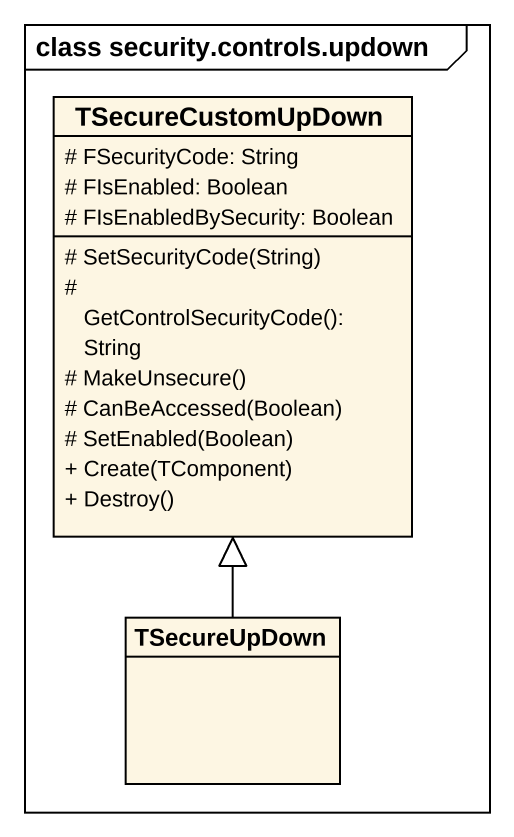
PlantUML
@startuml
mainframe class security.controls.updown
hide circle
hide empty members
skinparam classAttributeIconSize 0
class TSecureCustomUpDown {
  # FSecurityCode: String
  # FIsEnabled: Boolean
  # FIsEnabledBySecurity: Boolean
  # SetSecurityCode(String)
  # GetControlSecurityCode(): String
  # MakeUnsecure()
  # CanBeAccessed(Boolean)
  # SetEnabled(Boolean)
  + Create(TComponent)
  + Destroy()
}
class TSecureUpDown
TSecureUpDown -up-|> TSecureCustomUpDown
@enduml
